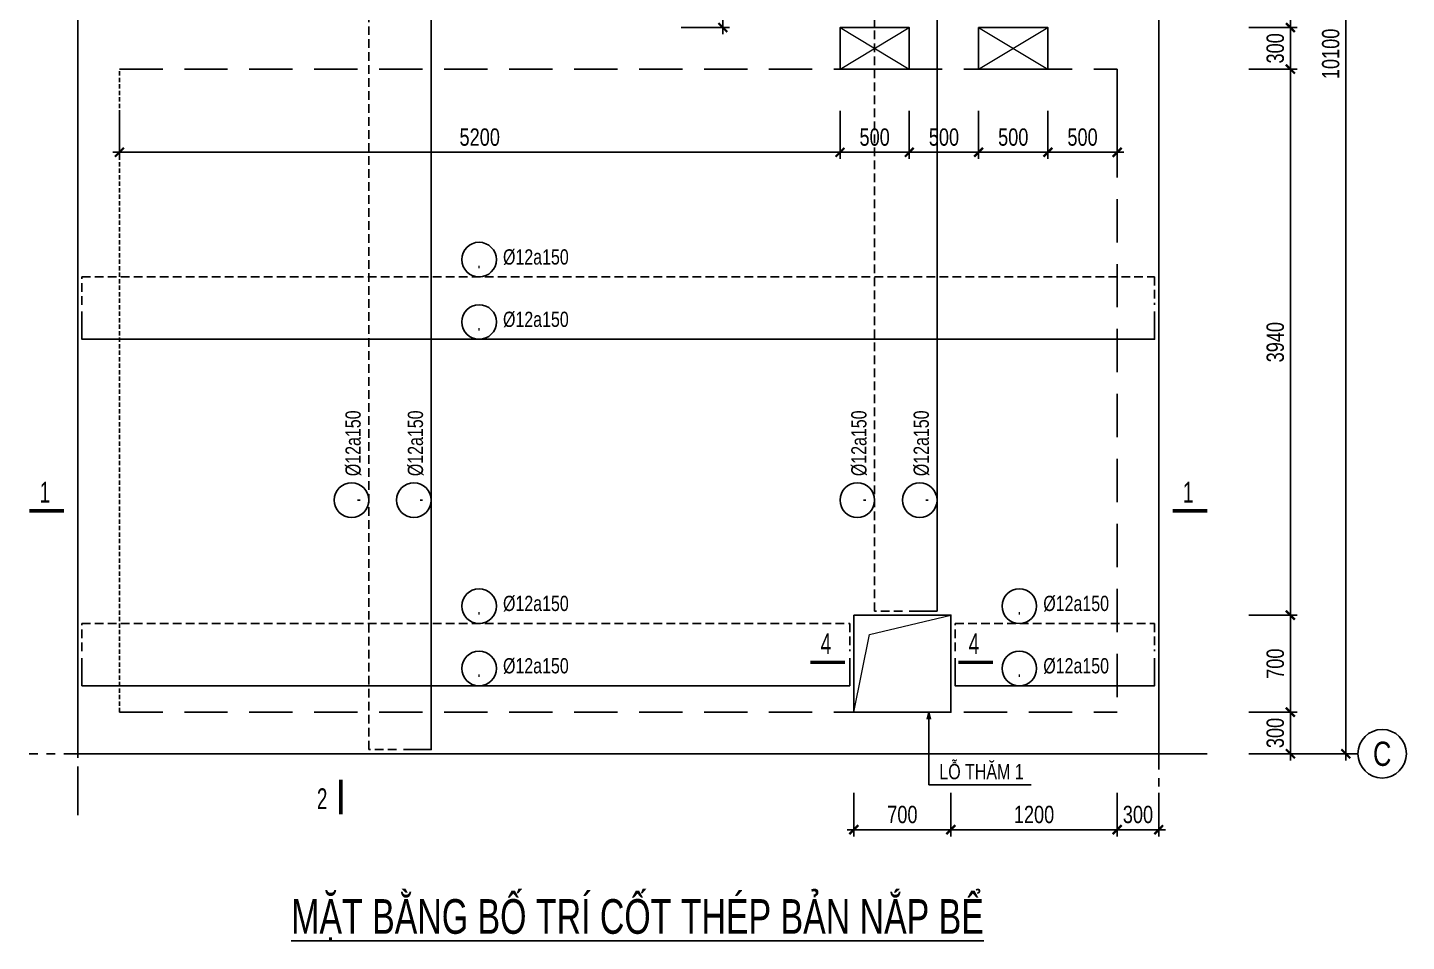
# Model space of a CAD drawing. Extents: x 1229855 to 1302267, y 1135177 to 1201195.
# Drawn here: x 1278521 to 1288470, y 1186473 to 1193067 of the extents above; entities that cross this region are included whole.
import ezdxf
from ezdxf.enums import TextEntityAlignment as Align

# ---------------------------------------------------------------- set-up
doc = ezdxf.new("R2010")
doc.units = 0
doc.header["$LTSCALE"] = 25
doc.header["$MEASUREMENT"] = 0
doc.header["$PDMODE"] = 98
doc.linetypes.add('CENTER2', pattern=[1.125, 0.75, -0.125, 0.125, -0.125])
doc.linetypes.add('HIDDEN', pattern=[0.375, 0.25, -0.125])
doc.layers.get('0').update_dxf_attribs({"linetype": 'CONTINUOUS'})
doc.layers.get('DEFPOINTS').update_dxf_attribs({"linetype": 'CONTINUOUS'})
for name, color, linetype in [('02.CDC.DIM', 1, 'CONTINUOUS'), ('CDC.01.AXIS', 160, 'CENTER2'), ('CDC.02.DIM', 1, 'CONTINUOUS'), ('CDC.03.BORDER', 3, 'CONTINUOUS'), ('CDC.04.HIDDEN', 8, 'HIDDEN'), ('CDC.05.STEEL', 4, 'CONTINUOUS'), ('CDC.06.TEXT', 2, 'CONTINUOUS'), ('CDC.11.NOTE', 8, 'CONTINUOUS'), ('CDC.14.STEELNUM', 3, 'CONTINUOUS')]:
    doc.layers.add(name, color=color, linetype=linetype)
doc.layers.add('KCS_CHI', color=1, linetype='CONTINUOUS', lineweight=15)
doc.styles.add('1', font='arial.ttf', dxfattribs={"width": 0.75})
doc.styles.add('arial', font='arial.ttf', dxfattribs={"width": 0.65})
doc.styles.add('BIGTEXT', font='arial.ttf', dxfattribs={"width": 0.8})
doc.styles.add('KCS_SMTEXT', font='arial.ttf', dxfattribs={"width": 0.7})
doc.styles.add('romans', font='arial.ttf', dxfattribs={"width": 0.65})
doc.dimstyles.new('dimchuan 1-25', dxfattribs={"dimscale": 25, "dimtxt": 2.2, "dimasz": 1, "dimexe": 1, "dimexo": 4, "dimgap": 1, "dimtad": 1, "dimdec": 0, "dimdsep": 46, "dimtxsty": 'arial', "dimblk": 'OBLIQUE', "dimcen": 1, "dimdle": 1, "dimclrd": 9, "dimclre": 9, "dimclrt": 4, "dimazin": 0, "dimtfac": 1, "dimtdec": 0, "dimtix": 1, "dimtmove": 0, "dimatfit": 3, "dimldrblk": 'OPEN30', "dimfxl": 1, "dimtolj": 1, "dimtzin": 0, "dimarcsym": 0})
doc.dimstyles.new('DX2', dxfattribs={"dimscale": 0.5, "dimtxt": 250, "dimasz": 0.8, "dimexe": 0, "dimexo": 0, "dimgap": 90, "dimtad": 1, "dimdec": 0, "dimzin": 13, "dimdsep": 46, "dimtxsty": '1', "dimblk1": 'CHEO', "dimblk2": 'CHEO', "dimsah": 1, "dimcen": 0, "dimclrd": 256, "dimclre": 256, "dimclrt": 2, "dimadec": 0, "dimazin": 0, "dimtfac": 1, "dimtdec": 0, "dimtix": 1, "dimtmove": 2, "dimatfit": 3, "dimldrblk": 'CHEO', "dimfxl": 1, "dimtolj": 1, "dimtzin": 13, "dimarcsym": 0})

# ---------------------------------------------------------------- blocks, each defined once
blk = doc.blocks.new('CHEO')
at = {"layer": '02.CDC.DIM'}
for points in [[(-121, 0), (121, 0)], [(0, 121), (0, -121)]]:
    blk.add_lwpolyline(points, dxfattribs=at)
at = {"layer": '02.CDC.DIM', "color": 2, "const_width": 40}
blk.add_lwpolyline([(80, 80), (-80, -81)], dxfattribs=at)
blk = doc.blocks.new('*D225')
at = {"layer": 'CDC.02.DIM', "lineweight": -2, "ltscale": 3, "transparency": 16777216}
for p, q in [((1287333.1, 1188126.8), (1287633.1, 1188126.8)), ((1287633.1, 1188126.4), (1287633.1, 1187827.2)), ((1287333.1, 1187826.8), (1287633.1, 1187826.8))]:
    blk.add_line(p, q, dxfattribs=at)
at = {"layer": 'DEFPOINTS', "color": 0, "ltscale": 3, "transparency": 16777216}
for p in [(1287333.1, 1188126.8), (1287333.1, 1187826.8), (1287633.1, 1187826.8)]:
    blk.add_point(p, dxfattribs=at)
at = {"layer": 'CDC.02.DIM', "lineweight": -2, "ltscale": 3, "transparency": 16777216, "xscale": 0.4, "yscale": 0.4, "zscale": 0.4}
for p, rotation in [((1287633.1, 1188126.8), 90), ((1287633.1, 1187826.8), 270)]:
    blk.add_blockref('CHEO', p, dxfattribs=dict(at, rotation=rotation))
at = {"layer": 'CDC.02.DIM', "color": 2, "ltscale": 3, "transparency": 16777216, "insert": (1287524.3, 1187976.8), "char_height": 125, "attachment_point": 5, "rotation": 90, "style": '1'}
blk.add_mtext('\\A1;300', dxfattribs=at)
blk = doc.blocks.new('*D227')
at = {"layer": 'CDC.02.DIM', "lineweight": -2, "ltscale": 3, "transparency": 16777216}
for p, q in [((1287333.1, 1197926.8), (1288033.1, 1197926.8)), ((1288033.1, 1187827.2), (1288033.1, 1197926.4)), ((1287333.1, 1187826.8), (1288033.1, 1187826.8))]:
    blk.add_line(p, q, dxfattribs=at)
at = {"layer": 'DEFPOINTS', "color": 0, "ltscale": 3, "transparency": 16777216}
for p in [(1287333.1, 1197926.8), (1288033.1, 1197926.8), (1287333.1, 1187826.8)]:
    blk.add_point(p, dxfattribs=at)
at = {"layer": 'CDC.02.DIM', "lineweight": -2, "ltscale": 3, "transparency": 16777216, "xscale": 0.4, "yscale": 0.4, "zscale": 0.4}
for p, rotation in [((1288033.1, 1197926.8), 90), ((1288033.1, 1187826.8), 270)]:
    blk.add_blockref('CHEO', p, dxfattribs=dict(at, rotation=rotation))
at = {"layer": 'CDC.02.DIM', "color": 2, "ltscale": 3, "transparency": 16777216, "insert": (1287924.3, 1192876.8), "char_height": 125, "attachment_point": 5, "rotation": 90, "style": '1'}
blk.add_mtext('\\A1;10100', dxfattribs=at)
blk = doc.blocks.new('*D228')
at = {"layer": 'CDC.02.DIM', "lineweight": -2, "ltscale": 3, "transparency": 16777216}
for p, q in [((1287333.1, 1193066.8), (1287633.1, 1193066.8)), ((1287633.1, 1193066.4), (1287633.1, 1192767.2)), ((1287333.1, 1192766.8), (1287633.1, 1192766.8))]:
    blk.add_line(p, q, dxfattribs=at)
at = {"layer": 'DEFPOINTS', "color": 0, "ltscale": 3, "transparency": 16777216}
for p in [(1287333.1, 1193066.8), (1287333.1, 1192766.8), (1287633.1, 1192766.8)]:
    blk.add_point(p, dxfattribs=at)
at = {"layer": 'CDC.02.DIM', "lineweight": -2, "ltscale": 3, "transparency": 16777216, "xscale": 0.4, "yscale": 0.4, "zscale": 0.4}
for p, rotation in [((1287633.1, 1193066.8), 90), ((1287633.1, 1192766.8), 270)]:
    blk.add_blockref('CHEO', p, dxfattribs=dict(at, rotation=rotation))
at = {"layer": 'CDC.02.DIM', "color": 2, "ltscale": 3, "transparency": 16777216, "insert": (1287524.3, 1192916.8), "char_height": 125, "attachment_point": 5, "rotation": 90, "style": '1'}
blk.add_mtext('\\A1;300', dxfattribs=at)
blk = doc.blocks.new('*D229')
at = {"layer": 'CDC.02.DIM', "lineweight": -2, "ltscale": 3, "transparency": 16777216}
for p, q in [((1287333.1, 1188826.8), (1287633.1, 1188826.8)), ((1287633.1, 1188826.4), (1287633.1, 1188127.2)), ((1287333.1, 1188126.8), (1287633.1, 1188126.8))]:
    blk.add_line(p, q, dxfattribs=at)
at = {"layer": 'DEFPOINTS', "color": 0, "ltscale": 3, "transparency": 16777216}
for p in [(1287333.1, 1188826.8), (1287333.1, 1188126.8), (1287633.1, 1188126.8)]:
    blk.add_point(p, dxfattribs=at)
at = {"layer": 'CDC.02.DIM', "lineweight": -2, "ltscale": 3, "transparency": 16777216, "xscale": 0.4, "yscale": 0.4, "zscale": 0.4}
for p, rotation in [((1287633.1, 1188826.8), 90), ((1287633.1, 1188126.8), 270)]:
    blk.add_blockref('CHEO', p, dxfattribs=dict(at, rotation=rotation))
at = {"layer": 'CDC.02.DIM', "color": 2, "ltscale": 3, "transparency": 16777216, "insert": (1287524.3, 1188476.8), "char_height": 125, "attachment_point": 5, "rotation": 90, "style": '1'}
blk.add_mtext('\\A1;700', dxfattribs=at)
blk = doc.blocks.new('*D233')
at = {"layer": 'CDC.02.DIM', "lineweight": -2, "ltscale": 3, "transparency": 16777216}
for p, q in [((1287333.1, 1193976.8), (1287633.1, 1193976.8)), ((1287633.1, 1193976.4), (1287633.1, 1193067.2)), ((1287333.1, 1193066.8), (1287633.1, 1193066.8))]:
    blk.add_line(p, q, dxfattribs=at)
at = {"layer": 'DEFPOINTS', "color": 0, "ltscale": 3, "transparency": 16777216}
for p in [(1287333.1, 1193976.8), (1287333.1, 1193066.8), (1287633.1, 1193066.8)]:
    blk.add_point(p, dxfattribs=at)
at = {"layer": 'CDC.02.DIM', "lineweight": -2, "ltscale": 3, "transparency": 16777216, "xscale": 0.4, "yscale": 0.4, "zscale": 0.4}
for p, rotation in [((1287633.1, 1193976.8), 90), ((1287633.1, 1193066.8), 270)]:
    blk.add_blockref('CHEO', p, dxfattribs=dict(at, rotation=rotation))
at = {"layer": 'CDC.02.DIM', "color": 2, "ltscale": 3, "transparency": 16777216, "insert": (1287524.3, 1193521.8), "char_height": 125, "attachment_point": 5, "rotation": 90, "style": '1'}
blk.add_mtext('\\A1;910', dxfattribs=at)
blk = doc.blocks.new('*D238')
at = {"layer": 'CDC.02.DIM', "lineweight": -2, "ltscale": 3, "transparency": 16777216}
for p, q in [((1287333.1, 1192766.4), (1287633.1, 1192766.4)), ((1287633.1, 1188827.2), (1287633.1, 1192766)), ((1287333.1, 1188826.8), (1287633.1, 1188826.8))]:
    blk.add_line(p, q, dxfattribs=at)
at = {"layer": 'DEFPOINTS', "color": 0, "ltscale": 3, "transparency": 16777216}
for p in [(1287333.1, 1192766.4), (1287633.1, 1192766.4), (1287333.1, 1188826.8)]:
    blk.add_point(p, dxfattribs=at)
at = {"layer": 'CDC.02.DIM', "lineweight": -2, "ltscale": 3, "transparency": 16777216, "xscale": 0.4, "yscale": 0.4, "zscale": 0.4}
for p, rotation in [((1287633.1, 1192766.4), 90), ((1287633.1, 1188826.8), 270)]:
    blk.add_blockref('CHEO', p, dxfattribs=dict(at, rotation=rotation))
at = {"layer": 'CDC.02.DIM', "color": 2, "ltscale": 3, "transparency": 16777216, "insert": (1287524.3, 1190796.6), "char_height": 125, "attachment_point": 5, "rotation": 90, "style": '1'}
blk.add_mtext('\\A1;3940', dxfattribs=at)
blk = doc.blocks.new('*D245')
at = {"layer": 'CDC.02.DIM', "lineweight": -2, "ltscale": 3, "transparency": 16777216}
for p, q in [((1283238, 1193976.8), (1283538.1, 1193976.8)), ((1283538.1, 1193976.4), (1283538.1, 1193067.2)), ((1283238, 1193066.8), (1283538.1, 1193066.8))]:
    blk.add_line(p, q, dxfattribs=at)
at = {"layer": 'DEFPOINTS', "color": 0, "ltscale": 3, "transparency": 16777216}
for p in [(1283238, 1193976.8), (1283238, 1193066.8), (1283538.1, 1193066.8)]:
    blk.add_point(p, dxfattribs=at)
at = {"layer": 'CDC.02.DIM', "lineweight": -2, "ltscale": 3, "transparency": 16777216, "xscale": 0.4, "yscale": 0.4, "zscale": 0.4}
for p, rotation in [((1283538.1, 1193976.8), 90), ((1283538.1, 1193066.8), 270)]:
    blk.add_blockref('CHEO', p, dxfattribs=dict(at, rotation=rotation))
at = {"layer": 'CDC.02.DIM', "color": 2, "ltscale": 3, "transparency": 16777216, "insert": (1283429.3, 1193521.8), "char_height": 125, "attachment_point": 5, "rotation": 90, "style": '1'}
blk.add_mtext('\\A1;910', dxfattribs=at)
blk = doc.blocks.new('*D246')
at = {"layer": 'CDC.02.DIM', "lineweight": -2, "ltscale": 3, "transparency": 16777216}
for p, q in [((1279183.4, 1192466.6), (1279183.4, 1192166.8)), ((1284383.1, 1192466.6), (1284383.1, 1192166.8)), ((1279183.8, 1192166.8), (1284382.7, 1192166.8))]:
    blk.add_line(p, q, dxfattribs=at)
at = {"layer": 'DEFPOINTS', "color": 0, "ltscale": 3, "transparency": 16777216}
for p in [(1279183.4, 1192466.6), (1284383.1, 1192466.6), (1284383.1, 1192166.8)]:
    blk.add_point(p, dxfattribs=at)
at = {"layer": 'CDC.02.DIM', "lineweight": -2, "ltscale": 3, "transparency": 16777216, "xscale": 0.4, "yscale": 0.4, "zscale": 0.4, "rotation": 180}
blk.add_blockref('CHEO', (1279183.4, 1192166.8), dxfattribs=at)
at = {"layer": 'CDC.02.DIM', "lineweight": -2, "ltscale": 3, "transparency": 16777216, "xscale": 0.4, "yscale": 0.4, "zscale": 0.4}
blk.add_blockref('CHEO', (1284383.1, 1192166.8), dxfattribs=at)
at = {"layer": 'CDC.02.DIM', "color": 2, "ltscale": 3, "transparency": 16777216, "insert": (1281783.3, 1192275.7), "char_height": 125, "attachment_point": 5, "style": '1'}
blk.add_mtext('\\A1;5200', dxfattribs=at)
blk = doc.blocks.new('*D247')
at = {"layer": 'CDC.02.DIM', "lineweight": -2, "ltscale": 3, "transparency": 16777216}
for p, q in [((1284383.1, 1192466.6), (1284383.1, 1192166.8)), ((1284883.1, 1192466.6), (1284883.1, 1192166.8)), ((1284383.5, 1192166.8), (1284882.7, 1192166.8))]:
    blk.add_line(p, q, dxfattribs=at)
at = {"layer": 'DEFPOINTS', "color": 0, "ltscale": 3, "transparency": 16777216}
for p in [(1284383.1, 1192466.6), (1284883.1, 1192466.6), (1284883.1, 1192166.8)]:
    blk.add_point(p, dxfattribs=at)
at = {"layer": 'CDC.02.DIM', "lineweight": -2, "ltscale": 3, "transparency": 16777216, "xscale": 0.4, "yscale": 0.4, "zscale": 0.4, "rotation": 180}
blk.add_blockref('CHEO', (1284383.1, 1192166.8), dxfattribs=at)
at = {"layer": 'CDC.02.DIM', "lineweight": -2, "ltscale": 3, "transparency": 16777216, "xscale": 0.4, "yscale": 0.4, "zscale": 0.4}
blk.add_blockref('CHEO', (1284883.1, 1192166.8), dxfattribs=at)
at = {"layer": 'CDC.02.DIM', "color": 2, "ltscale": 3, "transparency": 16777216, "insert": (1284633.1, 1192275.7), "char_height": 125, "attachment_point": 5, "style": '1'}
blk.add_mtext('\\A1;500', dxfattribs=at)
blk = doc.blocks.new('*D248')
at = {"layer": 'CDC.02.DIM', "lineweight": -2, "ltscale": 3, "transparency": 16777216}
for p, q in [((1284883.1, 1192466.6), (1284883.1, 1192166.8)), ((1285383.1, 1192466.6), (1285383.1, 1192166.8)), ((1284883.5, 1192166.8), (1285382.7, 1192166.8))]:
    blk.add_line(p, q, dxfattribs=at)
at = {"layer": 'DEFPOINTS', "color": 0, "ltscale": 3, "transparency": 16777216}
for p in [(1284883.1, 1192466.6), (1285383.1, 1192466.6), (1285383.1, 1192166.8)]:
    blk.add_point(p, dxfattribs=at)
at = {"layer": 'CDC.02.DIM', "lineweight": -2, "ltscale": 3, "transparency": 16777216, "xscale": 0.4, "yscale": 0.4, "zscale": 0.4, "rotation": 180}
blk.add_blockref('CHEO', (1284883.1, 1192166.8), dxfattribs=at)
at = {"layer": 'CDC.02.DIM', "lineweight": -2, "ltscale": 3, "transparency": 16777216, "xscale": 0.4, "yscale": 0.4, "zscale": 0.4}
blk.add_blockref('CHEO', (1285383.1, 1192166.8), dxfattribs=at)
at = {"layer": 'CDC.02.DIM', "color": 2, "ltscale": 3, "transparency": 16777216, "insert": (1285133.1, 1192275.7), "char_height": 125, "attachment_point": 5, "style": '1'}
blk.add_mtext('\\A1;500', dxfattribs=at)
blk = doc.blocks.new('*D249')
at = {"layer": 'CDC.02.DIM', "lineweight": -2, "ltscale": 3, "transparency": 16777216}
for p, q in [((1285383.1, 1192466.6), (1285383.1, 1192166.8)), ((1285883.1, 1192466.6), (1285883.1, 1192166.8)), ((1285383.5, 1192166.8), (1285882.7, 1192166.8))]:
    blk.add_line(p, q, dxfattribs=at)
at = {"layer": 'DEFPOINTS', "color": 0, "ltscale": 3, "transparency": 16777216}
for p in [(1285383.1, 1192466.6), (1285883.1, 1192466.6), (1285883.1, 1192166.8)]:
    blk.add_point(p, dxfattribs=at)
at = {"layer": 'CDC.02.DIM', "lineweight": -2, "ltscale": 3, "transparency": 16777216, "xscale": 0.4, "yscale": 0.4, "zscale": 0.4, "rotation": 180}
blk.add_blockref('CHEO', (1285383.1, 1192166.8), dxfattribs=at)
at = {"layer": 'CDC.02.DIM', "lineweight": -2, "ltscale": 3, "transparency": 16777216, "xscale": 0.4, "yscale": 0.4, "zscale": 0.4}
blk.add_blockref('CHEO', (1285883.1, 1192166.8), dxfattribs=at)
at = {"layer": 'CDC.02.DIM', "color": 2, "ltscale": 3, "transparency": 16777216, "insert": (1285633.1, 1192275.7), "char_height": 125, "attachment_point": 5, "style": '1'}
blk.add_mtext('\\A1;500', dxfattribs=at)
blk = doc.blocks.new('*D250')
at = {"layer": 'CDC.02.DIM', "lineweight": -2, "ltscale": 3, "transparency": 16777216}
for p, q in [((1285883.1, 1192466.6), (1285883.1, 1192166.8)), ((1286383.1, 1192466.6), (1286383.1, 1192166.8)), ((1285883.5, 1192166.8), (1286382.7, 1192166.8))]:
    blk.add_line(p, q, dxfattribs=at)
at = {"layer": 'DEFPOINTS', "color": 0, "ltscale": 3, "transparency": 16777216}
for p in [(1285883.1, 1192466.6), (1286383.1, 1192466.6), (1286383.1, 1192166.8)]:
    blk.add_point(p, dxfattribs=at)
at = {"layer": 'CDC.02.DIM', "lineweight": -2, "ltscale": 3, "transparency": 16777216, "xscale": 0.4, "yscale": 0.4, "zscale": 0.4, "rotation": 180}
blk.add_blockref('CHEO', (1285883.1, 1192166.8), dxfattribs=at)
at = {"layer": 'CDC.02.DIM', "lineweight": -2, "ltscale": 3, "transparency": 16777216, "xscale": 0.4, "yscale": 0.4, "zscale": 0.4}
blk.add_blockref('CHEO', (1286383.1, 1192166.8), dxfattribs=at)
at = {"layer": 'CDC.02.DIM', "color": 2, "ltscale": 3, "transparency": 16777216, "insert": (1286133.1, 1192275.7), "char_height": 125, "attachment_point": 5, "style": '1'}
blk.add_mtext('\\A1;500', dxfattribs=at)
blk = doc.blocks.new('_Axis name')
at = {"layer": 'CDC.02.DIM'}
blk.add_line((0, 2.5), (0, 0), dxfattribs=at)
blk.add_circle((0, 7.5), 5, dxfattribs=at)
at = {"layer": 'CDC.02.DIM', "style": 'BIGTEXT', "width": 0.75}
blk.add_attdef('.', text='', height=5, dxfattribs=at).set_placement((0, 7.5), align=Align.MIDDLE)
blk = doc.blocks.new('_Oblique')
at = {"color": 0, "linetype": 'ByBlock', "lineweight": -2}
blk.add_line((-0.5, -0.5), (0.5, 0.5), dxfattribs=at)
blk = doc.blocks.new('*D358')
at = {"layer": 'CDC.02.DIM', "lineweight": -2, "ltscale": 3, "transparency": 16777216}
for p, q in [((1285183.1, 1187545), (1285183.1, 1187279)), ((1286383.1, 1187545), (1286383.1, 1187279)), ((1286382.7, 1187279), (1285183.5, 1187279))]:
    blk.add_line(p, q, dxfattribs=at)
at = {"layer": 'DEFPOINTS', "color": 0, "ltscale": 3, "transparency": 16777216}
for p in [(1285183.1, 1187545), (1286383.1, 1187545), (1285183.1, 1187279)]:
    blk.add_point(p, dxfattribs=at)
at = {"layer": 'CDC.02.DIM', "lineweight": -2, "ltscale": 3, "transparency": 16777216, "xscale": 0.4, "yscale": 0.4, "zscale": 0.4, "rotation": 180}
blk.add_blockref('CHEO', (1285183.1, 1187279), dxfattribs=at)
at = {"layer": 'CDC.02.DIM', "lineweight": -2, "ltscale": 3, "transparency": 16777216, "xscale": 0.4, "yscale": 0.4, "zscale": 0.4}
blk.add_blockref('CHEO', (1286383.1, 1187279), dxfattribs=at)
at = {"layer": 'CDC.02.DIM', "color": 2, "ltscale": 3, "transparency": 16777216, "insert": (1285783.1, 1187387.8), "char_height": 125, "attachment_point": 5, "style": '1'}
blk.add_mtext('\\A1;1200', dxfattribs=at)
blk = doc.blocks.new('*D359')
at = {"layer": 'CDC.02.DIM', "lineweight": -2, "ltscale": 3, "transparency": 16777216}
for p, q in [((1284483.1, 1187545), (1284483.1, 1187279)), ((1285183.1, 1187545), (1285183.1, 1187279)), ((1285182.7, 1187279), (1284483.5, 1187279))]:
    blk.add_line(p, q, dxfattribs=at)
at = {"layer": 'DEFPOINTS', "color": 0, "ltscale": 3, "transparency": 16777216}
for p in [(1284483.1, 1187545), (1285183.1, 1187545), (1284483.1, 1187279)]:
    blk.add_point(p, dxfattribs=at)
at = {"layer": 'CDC.02.DIM', "lineweight": -2, "ltscale": 3, "transparency": 16777216, "xscale": 0.4, "yscale": 0.4, "zscale": 0.4, "rotation": 180}
blk.add_blockref('CHEO', (1284483.1, 1187279), dxfattribs=at)
at = {"layer": 'CDC.02.DIM', "lineweight": -2, "ltscale": 3, "transparency": 16777216, "xscale": 0.4, "yscale": 0.4, "zscale": 0.4}
blk.add_blockref('CHEO', (1285183.1, 1187279), dxfattribs=at)
at = {"layer": 'CDC.02.DIM', "color": 2, "ltscale": 3, "transparency": 16777216, "insert": (1284833.1, 1187387.8), "char_height": 125, "attachment_point": 5, "style": '1'}
blk.add_mtext('\\A1;700', dxfattribs=at)
blk = doc.blocks.new('*D360')
at = {"layer": 'CDC.02.DIM', "lineweight": -2, "ltscale": 3, "transparency": 16777216}
for p, q in [((1286383.1, 1187545), (1286383.1, 1187279)), ((1286683.1, 1187545), (1286683.1, 1187279)), ((1286383.5, 1187279), (1286682.7, 1187279))]:
    blk.add_line(p, q, dxfattribs=at)
at = {"layer": 'DEFPOINTS', "color": 0, "ltscale": 3, "transparency": 16777216}
for p in [(1286383.1, 1187545), (1286683.1, 1187545), (1286683.1, 1187279)]:
    blk.add_point(p, dxfattribs=at)
at = {"layer": 'CDC.02.DIM', "lineweight": -2, "ltscale": 3, "transparency": 16777216, "xscale": 0.4, "yscale": 0.4, "zscale": 0.4, "rotation": 180}
blk.add_blockref('CHEO', (1286383.1, 1187279), dxfattribs=at)
at = {"layer": 'CDC.02.DIM', "lineweight": -2, "ltscale": 3, "transparency": 16777216, "xscale": 0.4, "yscale": 0.4, "zscale": 0.4}
blk.add_blockref('CHEO', (1286683.1, 1187279), dxfattribs=at)
at = {"layer": 'CDC.02.DIM', "color": 2, "ltscale": 3, "transparency": 16777216, "insert": (1286533.1, 1187387.9), "char_height": 125, "attachment_point": 5, "style": '1'}
blk.add_mtext('\\A1;300', dxfattribs=at)

msp = doc.modelspace()

# ---------------------------------------------------------------- linework, layer by layer
at = {"layer": 'CDC.01.AXIS', "ltscale": 20}
for p, q in [((1286683.15, 1198776.85), (1286683.15, 1187487)), ((1278883.15, 1198422.7), (1278883.15, 1187384)), ((1287033.15, 1187826.85), (1278533.15, 1187826.85))]:
    msp.add_line(p, q, dxfattribs=at)
at = {"layer": 'CDC.03.BORDER', "linetype": 'HIDDEN', "ltscale": 5}
msp.add_line((1279183.15, 1188126.85), (1279183.15, 1192766.85), dxfattribs=at)
at = {"layer": 'CDC.03.BORDER', "ltscale": 3}
for points in [[(1286683.15, 1187826.85), (1278883.15, 1187826.85), (1278883.15, 1197926.85), (1286683.15, 1197926.85)], [(1284383.15, 1192766.41), (1284883.15, 1192766.41), (1284883.15, 1193066.41), (1284383.15, 1193066.41)], [(1285383.15, 1192766.41), (1285883.15, 1192766.41), (1285883.15, 1193066.41), (1285383.15, 1193066.41)], [(1284483.15, 1188826.85), (1285183.15, 1188826.85), (1285183.15, 1188126.85), (1284483.15, 1188126.85)]]:
    msp.add_lwpolyline(points, close=True, dxfattribs=at)
at = {"layer": 'CDC.04.HIDDEN', "linetype": 'HIDDEN', "ltscale": 50}
for p, q in [((1279183.15, 1192766.85), (1286383.15, 1192766.85)), ((1286383.15, 1192766.85), (1286383.15, 1188126.85)), ((1279183.15, 1188126.85), (1286383.15, 1188126.85))]:
    msp.add_line(p, q, dxfattribs=at)
at = {"layer": 'CDC.05.STEEL', "linetype": 'HIDDEN', "ltscale": 10}
for points in [[(1281183.15, 1187856.85), (1280983.15, 1187856.85), (1280983.15, 1196596.85), (1281183.15, 1196596.85)], [(1284833.15, 1188856.85), (1284633.15, 1188856.85), (1284633.15, 1196596.85), (1284833.15, 1196596.85)], [(1278913.15, 1191067.19), (1278913.15, 1191267.19), (1286653.15, 1191267.19), (1286653.15, 1191067.19)], [(1278913.15, 1188567.19), (1278913.15, 1188767.19), (1284453.15, 1188767.19), (1284453.15, 1188567.19)], [(1285213.15, 1188567.19), (1285213.15, 1188767.19), (1286653.15, 1188767.19), (1286653.15, 1188567.19)]]:
    msp.add_lwpolyline(points, dxfattribs=at)
at = {"layer": 'CDC.05.STEEL', "ltscale": 3}
for points in [[(1281233.15, 1187856.85), (1281433.15, 1187856.85), (1281433.15, 1196596.85), (1281233.15, 1196596.85)], [(1284883.15, 1188856.85), (1285083.15, 1188856.85), (1285083.15, 1196596.85), (1284883.15, 1196596.85)], [(1278913.15, 1191017.19), (1278913.15, 1190817.19), (1286653.15, 1190817.19), (1286653.15, 1191017.19)], [(1278913.15, 1188517.19), (1278913.15, 1188317.19), (1284453.15, 1188317.19), (1284453.15, 1188517.19)], [(1285213.15, 1188517.19), (1285213.15, 1188317.19), (1286653.15, 1188317.19), (1286653.15, 1188517.19)]]:
    msp.add_lwpolyline(points, dxfattribs=at)
at = {"layer": 'CDC.05.STEEL', "ltscale": 3, "const_width": 25}
for points in [[(1278783.15, 1189579.49), (1278533.15, 1189579.49)], [(1287033.15, 1189579.49), (1286783.15, 1189579.49)], [(1284418.15, 1188486.85), (1284168.15, 1188486.85)], [(1285486.27, 1188486.85), (1285236.27, 1188486.85)], [(1280781.23, 1187639.35), (1280781.23, 1187389.35)]]:
    msp.add_lwpolyline(points, dxfattribs=at)
at = {"layer": 'CDC.14.STEELNUM', "ltscale": 3}
for centre in [(1281778.4, 1191392.19), (1281778.4, 1190942.19), (1280858.15, 1189656.92), (1281308.15, 1189656.92), (1284508.15, 1189656.92), (1284958.15, 1189656.92), (1281778.4, 1188892.19), (1285677.15, 1188892.19), (1281778.4, 1188442.19), (1285677.15, 1188442.19)]:
    msp.add_circle(centre, 125, dxfattribs=at)
at = {"layer": 'KCS_CHI', "ltscale": 3}
for p, q in [((1284383.15, 1193066.41), (1284883.15, 1192766.85)), ((1284383.15, 1192766.41), (1284883.15, 1193066.41)), ((1285383.15, 1193066.41), (1285883.15, 1192766.85)), ((1285383.15, 1192766.41), (1285883.15, 1193066.41))]:
    msp.add_line(p, q, dxfattribs=at)
at = {"layer": 'KCS_CHI'}
msp.add_lwpolyline([(1284483.15, 1188126.85), (1284596.15, 1188687.85), (1285183.15, 1188826.85)], dxfattribs=at)

# ---------------------------------------------------------------- block references
ref = msp.add_blockref('_Axis name', (1288032.8, 1187826.8), dxfattribs=dict(xscale=35, yscale=35, zscale=35, rotation=270))
ref.add_attrib('.', 'C', dxfattribs={"layer": 'CDC.02.DIM', "height": 175, "style": 'BIGTEXT', "width": 0.75}).set_placement((1288295.3, 1187826.8), align=Align.MIDDLE)

# ---------------------------------------------------------------- texts
at = {"layer": 'CDC.05.STEEL', "ltscale": 3, "width": 0.65}
for s, style, p in [('1', 'arial', (1278646.02, 1189714.49)), ('1', 'romans', (1286896.02, 1189714.49)), ('4', 'arial', (1284281.02, 1188621.85)), ('4', 'arial', (1285349.15, 1188621.85)), ('2', 'romans', (1280646.23, 1187502.23))]:
    msp.add_text(s, height=150, dxfattribs=dict(at, style=style)).set_placement(p, align=Align.MIDDLE_CENTER)
at = {"layer": 'CDC.06.TEXT', "ltscale": 3, "style": 'arial', "width": 0.75}
for s, p in [('%%C12a150', (1281951.33, 1191356.7)), ('%%C12a150', (1281951.33, 1190906.7)), ('%%C12a150', (1281951.33, 1188856.7)), ('%%C12a150', (1285850.08, 1188856.7)), ('%%C12a150', (1281951.33, 1188406.7)), ('%%C12a150', (1285850.08, 1188406.7)), ('LỖ THĂM 1', (1285100, 1187643))]:
    msp.add_text(s, height=110, dxfattribs=at).set_placement(p)
for p in [(1280924.15, 1189829.85), (1281374.15, 1189829.85), (1284574.15, 1189829.85), (1285024.15, 1189829.85)]:
    msp.add_text('%%C12a150', height=110, rotation=90, dxfattribs=at).set_placement(p)
at = {"layer": 'CDC.06.TEXT', "style": 'KCS_SMTEXT', "width": 0.7}
msp.add_text('%%UMẶT BẰNG BỐ TRÍ CỐT THÉP BẢN NẮP BỂ', height=250, dxfattribs=at).set_placement((1282922.15, 1186527.85), align=Align.CENTER)
at = {"layer": 'CDC.14.STEELNUM', "ltscale": 3, "width": 0.65}
for style, p in [('arial', (1281778.4, 1191392.19)), ('romans', (1281778.4, 1190942.19)), ('arial', (1281778.4, 1188892.19)), ('arial', (1285677.15, 1188892.19)), ('romans', (1281778.4, 1188442.19)), ('romans', (1285677.15, 1188442.19))]:
    msp.add_text('.', height=125, dxfattribs=dict(at, style=style)).set_placement(p, align=Align.MIDDLE_CENTER)
at = {"layer": 'CDC.14.STEELNUM', "ltscale": 3, "style": 'romans', "width": 0.65}
for p in [(1280858.15, 1189656.92), (1281308.15, 1189656.92), (1284508.15, 1189656.92), (1284958.15, 1189656.92)]:
    msp.add_text('.', height=125, rotation=90, dxfattribs=at).set_placement(p, align=Align.MIDDLE_CENTER)

# ---------------------------------------------------------------- dimensions: what is measured, and where the dimension line sits
at = {"layer": 'CDC.02.DIM', "ltscale": 3}
for base, p1, p2, picture, middle in [((1288033.15, 1197926.85), (1287333.15, 1187826.85), (1287333.15, 1197926.85), '*D227', (1287924.33, 1192876.85)), ((1283538.15, 1193066.85), (1283238, 1193976.85), (1283238, 1193066.85), '*D245', (1283429.33, 1193521.85)), ((1287633.15, 1193066.85), (1287333.15, 1193976.85), (1287333.15, 1193066.85), '*D233', (1287524.33, 1193521.85)), ((1287633.15, 1192766.85), (1287333.15, 1193066.85), (1287333.15, 1192766.85), '*D228', (1287524.28, 1192916.85)), ((1287633.15, 1192766.41), (1287333.15, 1188826.85), (1287333.15, 1192766.41), '*D238', (1287524.28, 1190796.63)), ((1287633.15, 1188126.85), (1287333.15, 1188826.85), (1287333.15, 1188126.85), '*D229', (1287524.33, 1188476.85)), ((1287633.15, 1187826.85), (1287333.15, 1188126.85), (1287333.15, 1187826.85), '*D225', (1287524.28, 1187976.85))]:
    dim = msp.add_linear_dim(base=base, p1=p1, p2=p2, angle=90, dimstyle='DX2', dxfattribs=at)
    dim.commit()
    dim.dimension.update_dxf_attribs({"geometry": picture, "text_midpoint": middle})
for base, p1, p2, picture, middle in [((1284383.15, 1192166.85), (1279183.44, 1192466.63), (1284383.15, 1192466.63), '*D246', (1281783.29, 1192275.67)), ((1284883.15, 1192166.85), (1284383.15, 1192466.63), (1284883.15, 1192466.63), '*D247', (1284633.15, 1192275.67)), ((1285383.15, 1192166.85), (1284883.15, 1192466.63), (1285383.15, 1192466.63), '*D248', (1285133.15, 1192275.67)), ((1285883.15, 1192166.85), (1285383.15, 1192466.63), (1285883.15, 1192466.63), '*D249', (1285633.15, 1192275.67)), ((1286383.15, 1192166.85), (1285883.15, 1192466.63), (1286383.15, 1192466.63), '*D250', (1286133.15, 1192275.67)), ((1284483.15, 1187279), (1285183.15, 1187545), (1284483.15, 1187545), '*D359', (1284833.15, 1187387.82)), ((1285183.15, 1187279), (1286383.15, 1187545), (1285183.15, 1187545), '*D358', (1285783.15, 1187387.82)), ((1286683.15, 1187279), (1286383.15, 1187545), (1286683.15, 1187545), '*D360', (1286533.15, 1187387.86))]:
    dim = msp.add_linear_dim(base=base, p1=p1, p2=p2, dimstyle='DX2', dxfattribs=at)
    dim.commit()
    dim.dimension.update_dxf_attribs({"geometry": picture, "text_midpoint": middle})

# ---------------------------------------------------------------- leaders
at = {"layer": 'CDC.11.NOTE', "ltscale": 3}
msp.add_leader([(1285024, 1188126.85), (1285024, 1187602), (1285763, 1187602)], dimstyle='dimchuan 1-25', override={"dimscale": 50, "dimgap": 1, "dimtad": 0, "dimclrd": 256, "dimfxl": 1.2, "dimfxlon": 1, "dimtfill": 1, "dimarcsym": 1}, dxfattribs=at)

doc.saveas('drawing.dxf')
